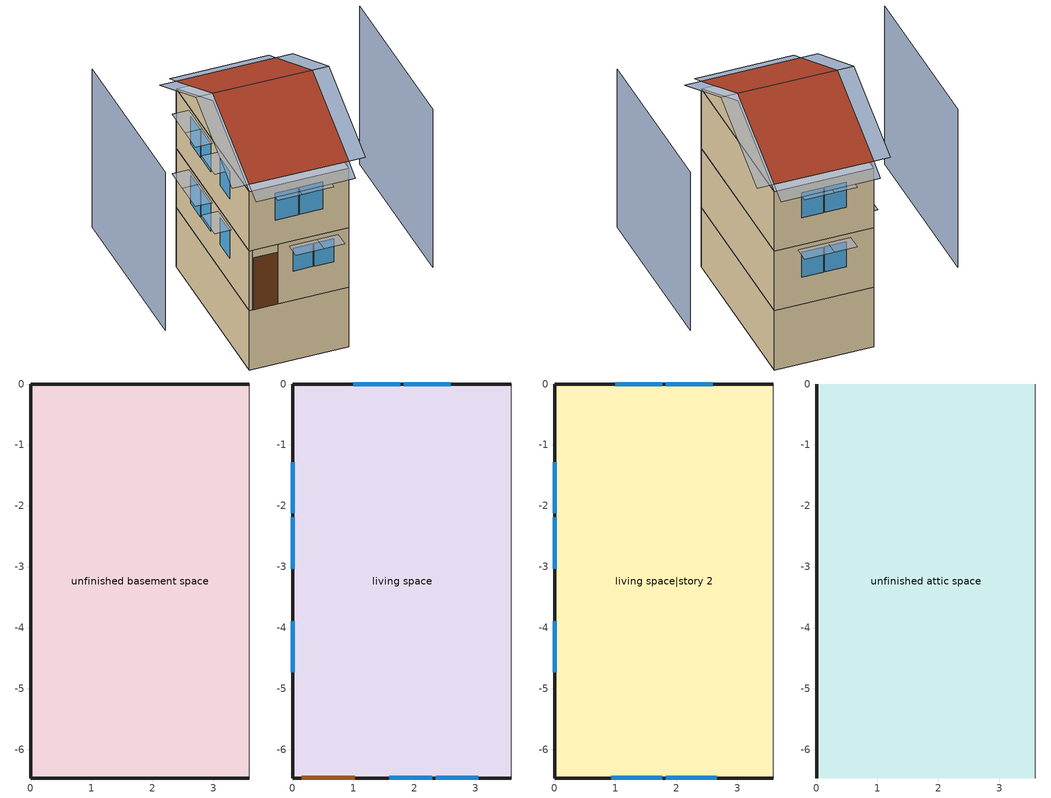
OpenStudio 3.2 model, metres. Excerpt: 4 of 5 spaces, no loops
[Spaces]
unfinished basement space
 floor foundation (FloorFndGrndUnfinB): 0,-6.47 0,0 3.59,0 3.59,-6.47 z-2.44
 wall foundation (WallFndGrndUnfinB): 3.59,0 0,0 0,-6.47 3.59,-6.47 z-2.44:0
 wall adiabatic (WallFndGrndUnfinB): 3.59,-6.47 3.59,0 z-2.44:0
living space
 floor to unfinished basement space (FloorUnfinBInsFin Reversed): 0,-6.47 0,0 3.59,0 3.59,-6.47 z0
 wall outside (WallExtInsFin): 3.59,0 0,0 0,-6.47 0.13,-6.47 1.05,-6.47 3.59,-6.47 z0:2.44
 wall adiabatic (WallIntFinUninsFin): 3.59,-6.47 3.59,0 z0:2.44
 window (WindowConstruction): 1.59,-6.47 2.29,-6.47 / 2.35,-6.47 3.05,-6.47 z1.2:2.13; 2.6,0 1.83,0 / 1.77,0 1,0 z1.11:2.13; 0,-1.28 0,-2.12 / 0,-2.19 0,-3.03 / 0,-3.89 0,-4.73 z1.01:2.13
 door (Door): 0.15,-6.47 1.02,-6.47 z0:2.13
living space|story 2
 floor to living space (FloorFinUninsFin): 0,-6.47 0,0 3.59,0 3.59,-6.47 z2.44
 wall outside (WallExtInsFin): 3.59,0 0,0 0,-6.47 3.59,-6.47 z2.44:4.88
 wall adiabatic (WallIntFinUninsFin): 3.59,-6.47 3.59,0 z2.44:4.88
 window (WindowConstruction): 0.93,-6.47 1.77,-6.47 / 1.83,-6.47 2.66,-6.47 z3.46:4.57; 2.6,0 1.83,0 / 1.77,0 1,0 z3.55:4.57; 0,-1.28 0,-2.12 / 0,-2.19 0,-3.03 / 0,-3.89 0,-4.73 z3.45:4.57
unfinished attic space
 floor to living space|story 2 (FloorFinInsUnfinAttic): 0,-6.47 0,0 3.59,0 3.59,-6.47 z4.88
 wall outside (WallExtUninsUnfin): 0,-3.23,6.49 0,0,4.88 0,-6.47,4.88
 wall adiabatic (WallIntUnfinUninsUnfin): 3.59,-3.23,6.49 3.59,-6.47,4.88 3.59,0,4.88
 roof outside (RoofUnfinInsExt): 0,-3.23,6.8 3.59,-3.23,6.8 3.59,0,5.18 0,0,5.18; 3.59,-3.23,6.8 0,-3.23,6.8 0,-6.47,5.18 3.59,-6.47,5.18
shading: -3.05,0 -3.05,-6.47 / 6.64,-6.47 6.64,0 z0:6.49; -0.61,0,5.18 -0.61,-3.23,6.8 0,-3.23,6.8 0,0,5.18; 4.2,-3.23,6.8 4.2,0,5.18 3.59,0,5.18 3.59,-3.23,6.8; 3.59,0.61,4.88 0,0.61,4.88 0,0,5.18 3.59,0,5.18; 4.2,-6.47,5.18 4.2,-3.23,6.8 3.59,-3.23,6.8 3.59,-6.47,5.18; -0.61,-3.23,6.8 -0.61,-6.47,5.18 0,-6.47,5.18 0,-3.23,6.8; 0,-7.08,4.88 3.59,-7.08,4.88 3.59,-6.47,5.18 0,-6.47,5.18; 0,-4.88 0,-3.74 -0.61,-3.74 -0.61,-4.88 z2.29; 2.81,-6.47 1.67,-6.47 1.67,-7.08 2.81,-7.08 z4.72; 1.92,-6.47 0.78,-6.47 0.78,-7.08 1.92,-7.08 z4.72; 2.44,-6.47 1.44,-6.47 1.44,-7.08 2.44,-7.08 z2.29; 3.2,-6.47 2.2,-6.47 2.2,-7.08 3.2,-7.08 z2.29; 1.67,0 2.75,0 2.75,0.61 1.67,0.61 z4.72; 0.84,0 1.92,0 1.92,0.61 0.84,0.61 z4.72; 0,-4.88 0,-3.74 -0.61,-3.74 -0.61,-4.88 z4.72; 1.67,0 2.75,0 2.75,0.61 1.67,0.61 z2.29; 0,-3.18 0,-2.03 -0.61,-2.03 -0.61,-3.18 z2.29; 0.84,0 1.92,0 1.92,0.61 0.84,0.61 z2.29; 0,-2.28 0,-1.13 -0.61,-1.13 -0.61,-2.28 z4.72; 0,-3.18 0,-2.03 -0.61,-2.03 -0.61,-3.18 z4.72; 0,-2.28 0,-1.13 -0.61,-1.13 -0.61,-2.28 z2.29
[Site]
Denver Intl Ap_CO_USA: Latitude {deg}=39.83; Longitude {deg}=-104.65; Time Zone {hr}=-7; Elevation {m}=1650; Terrain=Suburbs
[ClimateZones]
Climate Zone Institution Name 1=Building America; Climate Zone Document Year 1=0; Climate Zone Value 1=Cold
[Site:WaterMainsTemperature]
Calculation Method=Correlation; Annual Average Outdoor Air Temperature {C}=10.8753; Maximum Difference In Monthly Average Outdoor Air Temperatures {deltaC}=23.1524
[Site:GroundTemperature:Deep]
10.8753, 10.8753, 10.8753, 10.8753, 10.8753, 10.8753, 10.8753, 10.8753, 10.8753, 10.8753, 10.8753, 10.8753
[Building]
Building 1: North Axis {deg}=270; Standards Number of Stories=3; Standards Number of Above Ground Stories=2; Standards Building Type=singlefamilyattached; Standards Number of Living Units=4
[Material] Roughness=Rough
Name | Thickness {m} | Conductivity {W/m-K} | Density {kg/m3} | Specific Heat {J/kg-K} | Thermal Absorptance | Solar Absorptance | Visible Absorptance
Drywall 0.5 in. | 0.0127 | 0.160291 | 801 | 837.4 | 0.9 | 0.5 | 0.1
FloorUATrussandIns | 0.0889 | 0.0436674 | 50.7834 | 1165.1 | 0.9 | 0.5 | 0.9
FloorUAAdditionalCeilingIns | 0.12827 | 0.0411113 | 16.02 | 1046.75
Asphalt Shingles, Medium | 0.009525 | 0.162714 | 1121.4 | 1465.45 | 0.91 | 0.85 | 0.85
RoofSheathing | 0.01905 | 0.115458 | 512.64 | 1214.23 | 0.82 | 0.3 | 0.3
RoofUARoofIns | 0.18415 | 8.02397 | 37.0049 | 1207.88 | 0.91 | 0.85 | 0.91
Vinyl, Light | 0.009525 | 0.089435 | 177.822 | 1046.75 | 0.9 | 0.3 | 0.3
WallSheathing | 0.0127 | 0.115458 | 512.64 | 1214.23 | 0.82 | 0.3 | 0.3
WallStudAndCavity | 0.0889 | 0.054245 | 162.403 | 1178.92 | 0.9 | 0.3 | 0.9
WallStudAndCavity 1 | 0.0889 | 0.393744 | 83.0341 | 1211.67 | 0.9 | 0.3 | 0.9
WallStudAndCavity 2 | 0.0889 | 0.396154 | 83.0341 | 1211.67 | 0.9 | 0.3 | 0.9
WallStudAndCavity 3 | 0.0889 | 0.403258 | 83.0341 | 1211.67 | 0.9 | 0.3 | 0.9
WallStudAndCavity 4 | 0.0889 | 0.397942 | 83.0341 | 1211.67 | 0.82 | 0.3 | 0.3
res furniture material unfinished basement space | 0.1524 | 0.115458 | 640.8 | 1214.23 | 0.9 | 0.6 | 0.1
FoundationExtVertIns | 0.051816 | 0.029427 | 32.04 | 1214.23
Concrete 8.0 in. | 0.2032 | 1.803125 | 2242.8 | 837.4 | 0.9
Concrete 4.0 in. | 0.1016 | 1.803125 | 2242.8 | 837.4 | 0.9
FloorIns | 0.23495 | 2.59817 | 67.691 | 1210.98 | 0.82 | 0.3 | 0.3
Wood Floor | 0.015875 | 0.115458 | 544.68 | 1214.23
Floor Covering | 0.0127 | 0.0433444 | 54.468 | 1339.84 | 0.9 | 0.9
FloorFinStudAndAirFloor | 0.1397 | 0.557395 | 67.691 | 1210.98 | 0.9 | 0.5 | 0.9
DoorMaterial | 0.04445 | 0.0612267 | 512.64 | 1214.23 | 0.82 | 0.3 | 0.3
[Construction]
FloorFinInsUnfinAttic: Drywall 0.5 in., FloorUATrussandIns, FloorUAAdditionalCeilingIns
RoofUnfinInsExt: Asphalt Shingles, Medium, RoofSheathing, RoofUARoofIns
WallExtInsFin: Vinyl, Light, WallSheathing, WallStudAndCavity, Drywall 0.5 in.
WallExtUninsUnfin: Vinyl, Light, WallSheathing, WallStudAndCavity 1
WallIntFinUninsFin: Vinyl, Light, WallStudAndCavity 2, Drywall 0.5 in.
WallIntUnfinUninsUnfin: Vinyl, Light, WallStudAndCavity 3
WallIntFinUninsFin 1: WallStudAndCavity 4, Drywall 0.5 in.
res furniture construction unfinished basement space; res furniture construction living space|story 2; res furniture construction living space: res furniture material unfinished basement space
WallFndGrndUnfinB: Concrete 8.0 in.
FloorFndGrndUnfinB: Concrete 4.0 in.
FloorUnfinBInsFin Reversed: Floor Covering, Wood Floor, RoofSheathing, FloorIns
FloorFinUninsFin: Drywall 0.5 in., FloorFinStudAndAirFloor, RoofSheathing, Wood Floor, Floor Covering
WindowConstruction: WindowMaterial
Door: DoorMaterial
[WindowMaterial:Shade]
CoolingShade: Solar Transmittance=0.999; Solar Reflectance=0.00099; Visible Transmittance=0.999; Visible Reflectance=0.00099; Thermal Hemispherical Emissivity=1e-05; Thermal Transmittance=0.999; Thickness {m}=0.0001; Conductivity {W/m-K}=10000; Shade to Glass Distance {m}=0.001; Top Opening Multiplier=0; Bottom Opening Multiplier=0; Left-Side Opening Multiplier=0; Right-Side Opening Multiplier=0; Airflow Permeability=0
[WindowMaterial:SimpleGlazingSystem]
WindowMaterial: U-Factor {W/m2-K}=2.10086; Solar Heat Gain Coefficient=0.21
[ThermalZone] Use Ideal Air Loads=No
living zone: Thermostat=living zone temperature setpoint
unfinished basement zone; unfinished attic zone: 
res ds res fur gas asys ret air zone: Volume {m3}=0.25
[Sizing:Zone] Zone Cooling Design Supply Air Temperature Input Method=SupplyAirTemperature; Zone Cooling Design Supply Air Temperature {C}=14; Zone Cooling Design Supply Air Temperature Difference {deltaC}=11.11; Zone Heating Design Supply Air Temperature Input Method=SupplyAirTemperature; Zone Heating Design Supply Air Temperature {C}=40; Zone Heating Design Supply Air Temperature Difference {deltaC}=11.11; Zone Cooling Design Supply Air Humidity Ratio {kg-H2O/kg-air}=0.0085; Zone Heating Design Supply Air Humidity Ratio {kg-H2O/kg-air}=0.008; Cooling Design Air Flow Method=DesignDay; Heating Design Air Flow Method=DesignDay; Account for Dedicated Outdoor Air System=No; Dedicated Outdoor Air System Control Strategy=NeutralSupplyAir; Dedicated Outdoor Air Low Setpoint Temperature for Design {C}=autosize; Dedicated Outdoor Air High Setpoint Temperature for Design {C}=autosize
unfinished attic zone; res ds res fur gas asys ret air zone
[Space]
Name | Space Type | Thermal Zone | Building Unit
living space; living space|story 2 | Space Type 1 | living zone | unit 1
unfinished basement space | Space Type 2 | unfinished basement zone
unfinished attic space | Space Type 3 | unfinished attic zone
res ds res fur gas asys ret air space |  | res ds res fur gas asys ret air zone
[SpaceType]
Name | Standards Space Type
Space Type 1 | living
Space Type 2 | unfinished basement
Space Type 3 | unfinished attic
[BuildingUnit]
unit 1: Building Unit Type=Residential
[External:File]
8760.csv: File=8760.csv
[People:Definition] Number of People Calculation Method=People; Number of People {people}=1.695; Fraction Radiant=0.319734; Sensible Heat Fraction=0.573; Carbon Dioxide Generation Rate {m3/s-W}=0; Enable ASHRAE 55 Comfort Warnings=No; Mean Radiant Temperature Calculation Type=ZoneAveraged
res occupants|living space; res occupants|living space|story 2
[People] Number of People Schedule=occupants; Activity Level Schedule=res occupants activity schedule; Multiplier=1
Name | People Definition | Space or SpaceType
res occupants|living space | res occupants|living space | living space
res occupants|living space|story 2 | res occupants|living space|story 2 | living space|story 2
[InternalMass:Definition] Design Level Calculation Method=SurfaceArea
Name | Construction | Surface Area {m2}
living space|story 2 Partition; living space Partition | WallIntFinUninsFin 1 | 23.22576
res furniture mass unfinished basement space | res furniture construction unfinished basement space | 9.290304
res furniture mass living space|story 2 | res furniture construction living space|story 2 | 9.290304
res furniture mass living space | res furniture construction living space | 9.290304
[InternalMass] Multiplier=1
Name | Internal Mass Definition | Space or SpaceType
living space|story 2 Partition | living space|story 2 Partition | living space|story 2
living space Partition | living space Partition | living space
res furniture mass unfinished basement space | res furniture mass unfinished basement space | unfinished basement space
res furniture mass living space|story 2 | res furniture mass living space|story 2 | living space|story 2
res furniture mass living space | res furniture mass living space | living space
[Foundation:Kiva]
Foundation Kiva 1: Exterior Vertical Insulation Material=FoundationExtVertIns; Exterior Vertical Insulation Depth {m}=2.4384; Wall Height Above Grade {m}=0.2032; Wall Depth Below Slab {m}=0.2032
[Foundation:Kiva:Settings]
Soil Conductivity {W/m-K}=1.731; Soil Density {kg/m3}=1842.3; Soil Specific Heat {J/kg-K}=418.7; Ground Solar Absorptivity=0.9; Ground Thermal Absorptivity=0.9; Ground Surface Roughness {m}=0.03; Far-Field Width {m}=40; Deep-Ground Boundary Condition=ZeroFlux; Deep-Ground Depth {m}=40; Minimum Cell Dimension {m}=0.02; Maximum Cell Growth Coefficient=1.5; Simulation Timestep=Hourly
[SurfaceProperty:ExposedFoundationPerimeter]
Surface 18: Exposed Perimeter Calculation Method=TotalExposedPerimeter; Total Exposed Perimeter {m}=13.65
[ShadingControl]
WindowShadingControl: Shading Type=InteriorShade; Shading Device Material=CoolingShade; Shading Control Type=OnIfScheduleAllows; Schedule=Window shading schedule; Shading Control Is Scheduled=Yes; Multiple Surface Control Type=Sequential; Sub Surface Name 1=Surface 2 - Window 3; Sub Surface Name 2=Surface 8 - Window 2; Sub Surface Name 3=Surface 8 - Window 1; Sub Surface Name 4=Surface 5 - Window 1; Sub Surface Name 5=Surface 5 - Window 2; Sub Surface Name 6=Surface 11 - Window 1; Sub Surface Name 7=Surface 11 - Window 2; Sub Surface Name 8=Surface 7 - Window 3; Sub Surface Name 9=Surface 3 - Window 1; Sub Surface Name 10=Surface 2 - Window 2; Sub Surface Name 11=Surface 3 - Window 2; Sub Surface Name 12=Surface 7 - Window 1; Sub Surface Name 13=Surface 7 - Window 2; Sub Surface Name 14=Surface 2 - Window 1
[ThermostatSetpoint:DualSetpoint]
living zone temperature setpoint: Heating Setpoint Temperature Schedule=res heating setpoint; Cooling Setpoint Temperature Schedule=res cooling setpoint
[ElectricEquipment:Definition] Design Level Calculation Method=EquipmentLevel
Name | Design Level {W} | Fraction Latent | Fraction Radiant | Fraction Lost
res refrig | 65.0889 | 0 | 0 | 0
res misc plug loads|living space; res misc plug loads|living space|story 2 | 177.284 | 0.021 | 0.558 | 0.049
res infil_1 house fan; res infil_1 range fan; res infil_1 bath fan | 0 | 0 | 0 | 1
[ElectricEquipment]
Name | Electric Equipment Definition | Space or SpaceType | Schedule
res refrig | res refrig | living space | res refrig schedule
res misc plug loads|living space | res misc plug loads|living space | living space | plug_loads
res misc plug loads|living space|story 2 | res misc plug loads|living space|story 2 | living space|story 2 | plug_loads
res infil_1 house fan | res infil_1 house fan | living space | Always On Discrete
res infil_1 range fan | res infil_1 range fan | living space | Always On Discrete
res infil_1 bath fan | res infil_1 bath fan | living space | Always On Discrete
[Lights:Definition] Design Level Calculation Method=LightingLevel; Lighting Level {W}=107.136; Fraction Radiant=0.6; Fraction Visible=0.2; Return Air Fraction=0
res lighting interior living space; res lighting interior living space|story 2
[Lights] Schedule=lighting_interior; Fraction Replaceable=1
Name | Lights Definition | Space or SpaceType
res lighting interior living space | res lighting interior living space | living space
res lighting interior living space|story 2 | res lighting interior living space|story 2 | living space|story 2
[Exterior:Lights:Definition]
res lighting exterior: Design Level {W}=28.3286
[Exterior:Lights]
res lighting exterior: Exterior Lights Definition=res lighting exterior; Schedule=lighting_exterior
[SpaceInfiltration:DesignFlowRate] Schedule=Always On Discrete
Name | Space or SpaceType | Design Flow Rate Calculation Method | Air Changes per Hour {1/hr} | Constant Term Coefficient | Temperature Term Coefficient | Velocity Term Coefficient | Velocity Squared Term Coefficient | Design Flow Rate {m3/s}
res infil|unfinished basement space | unfinished basement space | AirChanges/Hour | 0.1 | 1 | 0 | 0 | 0
res nv_1 flow; res infil_1 flow | living space | Flow/Space |  |  |  |  |  | 0
[SpaceInfiltration:EffectiveLeakageArea]
res infil|unfinished attic space: Space or SpaceType=unfinished attic space; Schedule=Always On Discrete; Effective Air Leakage Area {cm2}=773.418; Stack Coefficient=0.000133517; Wind Coefficient=2.16931e-05
[EnergyManagementSystem:Sensor]
Name | Output Variable or Output Meter | Output Variable or Output Meter Index Key
res_nv_pb_s | Site Outdoor Air Barometric Pressure
res_af_vw_s | Site Wind Speed
res_nv_wt_s | Site Outdoor Air Humidity Ratio
res_nv_1_nva_s | Schedule Value | res nv_1 avail schedule
res_nv_1_sp_s | Schedule Value | res nv_1 temp schedule
res_ds_res_fur_gas_asys_ah_mfr_s | System Node Mass Flow Rate | Node 19
res_ds_res_fur_gas_asys_ah_vfr_s | System Node Current Density Volume Flow Rate | Node 19
res_ds_res_fur_gas_asys_ah_tt_s | System Node Temperature | Node 19
res_ds_res_fur_gas_asys_ra_t_s | System Node Temperature | Node 22
res_ds_res_fur_gas_asys_ah_wt_s | System Node Humidity Ratio | Node 19
res_ds_res_fur_gas_asys_ra_w_s | System Node Humidity Ratio | Node 22
res_infil_1_range_sch_s | Schedule Value | res mv_1 range exhaust schedule
res_infil_1_bath_sch_s | Schedule Value | res mv_1 bath exhaust schedule
res_infil_1_wh_sch_s | Schedule Value | Always On Discrete
[EnergyManagementSystem:Actuator]
Name | Actuated Component | Actuated Component Type | Actuated Component Control Type
res_nv_1_flow_act | res nv_1 flow | Zone Infiltration | Air Exchange Flow Rate
res_ds_res_fur_gas_asys_SupSLkToLvEq_act | res ds res fur gas asys SupSLkToLvEq | OtherEquipment | Power Level
res_ds_res_fur_gas_asys_SupLatLkToLvEq_act | res ds res fur gas asys SupLatLkToLvEq | OtherEquipment | Power Level
res_ds_res_fur_gas_asys_SupDCnToLvEq_act | res ds res fur gas asys SupDCnToLvEq | OtherEquipment | Power Level
res_ds_res_fur_gas_asys_SupDCnToAhEq_act | res ds res fur gas asys SupDCnToAhEq | OtherEquipment | Power Level
res_ds_res_fur_gas_asys_RetDCnToPlEq_act | res ds res fur gas asys RetDCnToPlEq | OtherEquipment | Power Level
res_ds_res_fur_gas_asys_RetDCnToAhEquip_act | res ds res fur gas asys RetDCnToAhEquip | OtherEquipment | Power Level
res_ds_res_fur_gas_asys_SupSLkToAhEq_act | res ds res fur gas asys SupSLkToAhEq | OtherEquipment | Power Level
res_ds_res_fur_gas_asys_SupLatLkToAhEq_act | res ds res fur gas asys SupLatLkToAhEq | OtherEquipment | Power Level
res_ds_res_fur_gas_asys_RetSLkEq_act | res ds res fur gas asys RetSLkEq | OtherEquipment | Power Level
res_ds_res_fur_gas_asys_RetLatLkEq_act | res ds res fur gas asys RetLatLkEq | OtherEquipment | Power Level
res_ds_res_fur_gas_asys_AhToLivMix_act | res ds res fur gas asys AhToLivMix | ZoneMixing | Air Exchange Flow Rate
res_ds_res_fur_gas_asys_LivToAhMix_act | res ds res fur gas asys LivToAhMix | ZoneMixing | Air Exchange Flow Rate
res_infil_1_house_fan_act | res infil_1 house fan | ElectricEquipment | Electricity Rate
res_infil_1_range_fan_act | res infil_1 range fan | ElectricEquipment | Electricity Rate
res_infil_1_bath_fan_act | res infil_1 bath fan | ElectricEquipment | Electricity Rate
res_infil_1_flow_act | res infil_1 flow | Zone Infiltration | Air Exchange Flow Rate
[EnergyManagementSystem:Program]
res_nv_1_program: Set Tdiff = res_af_1_tin_s-res_af_1_tt_s; Set dT = (@Abs Tdiff); Set pt = (@RhFnTdbWPb res_af_1_tt_s res_nv_wt_s res_nv_pb_s); Set NVA = 4744.9860949246995; Set Cs = 0.00017926040778923255; Set Cw = 8.70903777141566e-05; Set MNV = 0.6292632575999998; Set MHR = 0.0115; Set MRH = 0.7; Set temp1 = (res_nv_1_nva_s*NVA); Set SGNV = temp1*((((Cs*dT)+(Cw*(res_af_vw_s^2)))^0.5)/1000); If (res_nv_wt_s<MHR) && (pt<MRH) && (res_af_1_tin_s>res_nv_1_sp_s); Set temp2 = (res_af_1_tin_s-res_nv_1_sp_s); Set NVadj1 = temp2/(res_af_1_tin_s-res_af_1_tt_s); Set NVadj2 = (@Min NVadj1 1); Set NVadj3 = (@Max NVadj2 0); Set NVadj = SGNV*NVadj3; Set res_nv_1_flow_act = (@Min NVadj MNV); Else; Set res_nv_1_flow_act = 0; EndIf
res_ds_res_fur_gas_asys_program: Set res_ds_res_fur_gas_asys_AhMfr = res_ds_res_fur_gas_asys_ah_mfr_s; Set res_ds_res_fur_gas_asys_FanRtf = res_ds_res_fur_gas_asys_fan_rtf_s; Set res_ds_res_fur_gas_asys_AhVfr = res_ds_res_fur_gas_asys_ah_vfr_s; Set res_ds_res_fur_gas_asys_AhTt = res_ds_res_fur_gas_asys_ah_tt_s; Set res_ds_res_fur_gas_asys_AhWt = res_ds_res_fur_gas_asys_ah_wt_s; Set res_ds_res_fur_gas_asys_RaT = res_ds_res_fur_gas_asys_ra_t_s; Set res_ds_res_fur_gas_asys_RaW = res_ds_res_fur_gas_asys_ra_w_s; Set res_ds_res_fur_gas_asys_AhT = res_ds_res_fur_gas_asys_ah_t_s; Set res_ds_res_fur_gas_asys_AhW = res_ds_res_fur_gas_asys_ah_w_s; Run res_ds_res_fur_gas_asys_lk_subrout; Set res_ds_res_fur_gas_asys_SupSLkToLvEq_act = res_ds_res_fur_gas_asys_SupSLkToLv; Set res_ds_res_fur_gas_asys_SupLatLkToLvEq_act = res_ds_res_fur_gas_asys_SupLatLkToLv; Set res_ds_res_fur_gas_asys_SupDCnToLvEq_act = res_ds_res_fur_gas_asys_SupDCnToLv; Set res_ds_res_fur_gas_asys_SupDCnToAhEq_act = res_ds_res_fur_gas_asys_SupDCnToAh; Set res_ds_res_fur_gas_asys_SupSLkToAhEq_act = res_ds_res_fur_gas_asys_SupSLkToAh; Set res_ds_res_fur_gas_asys_SupLatLkToAhEq_act = res_ds_res_fur_gas_asys_SupLatLkToAh; Set res_ds_res_fur_gas_asys_RetSLkEq_act = res_ds_res_fur_gas_asys_RetSLk; Set res_ds_res_fur_gas_asys_RetLatLkEq_act = res_ds_res_fur_gas_asys_RetLatLk; Set res_ds_res_fur_gas_asys_RetDCnToPlEq_act = res_ds_res_fur_gas_asys_RetDCnToPl; Set res_ds_res_fur_gas_asys_RetDCnToAhEquip_act = res_ds_res_fur_gas_asys_RetDCnToAh; Set res_ds_res_fur_gas_asys_AhToLivMix_act = res_ds_res_fur_gas_asys_AhToLiv; Set res_ds_res_fur_gas_asys_LivToAhMix_act = res_ds_res_fur_gas_asys_LivToAh
res_infil_1_program: Set p_m = 0.14; Set p_s = 0.22; Set s_m = 270; Set s_s = 370; Set z_m = 9.99744; Set z_s = 4.8768; Set f_t = (((s_m/z_m)^p_m)*((z_s/s_s)^p_s)); Set Tdiff = res_af_1_tin_s-res_af_1_tt_s; Set dT = @Abs Tdiff; Set c = 0.0228; Set Cs = 0.0871; Set Cw = 0.1284; Set n = 0.67; Set sft = (f_t*0.7000000000000001); Set temp1 = ((c*Cw)*((sft*res_af_vw_s)^(2*n)))^2; Set Qn = (((c*Cs*(dT^n))^2)+temp1)^0.5; Set Tdiff = res_af_1_tin_s-res_af_1_tt_s; Set dT = @Abs Tdiff; Set QWHV = res_infil_1_wh_sch_s*0.0165; Set Qrange = res_infil_1_range_sch_s*0.0472; Set Qdryer = 0.0; Set Qbath = res_infil_1_bath_sch_s*0.0236; Set QhpwhOut = 0; Set QhpwhIn = 0; Set QductsOut = 0; Set QductsIn = 0; Set QductsOut = QductsOut+res_ds_res_fur_gas_asys_lk_ret_fan_equiv; Set QductsIn = QductsIn+res_ds_res_fur_gas_asys_lk_sup_fan_equiv; Set Qout = QWHV+Qrange+Qbath+Qdryer+QhpwhOut+QductsOut; Set Qin = QhpwhIn+QductsIn; Set Qu = (@Abs (Qout-Qin)); Set Qb = (@Min Qout Qin); Set faneff_wh = 0.9438948864000002; Set res_infil_1_house_fan_act = (QWHV*300)/faneff_wh*1; Set faneff_sp = 0.4719474432000001; Set res_infil_1_range_fan_act = (Qrange*300)/faneff_sp; Set res_infil_1_bath_fan_act = (Qbath*300)/faneff_sp; Set Q_acctd_for_elsewhere = QhpwhOut+QhpwhIn+QductsOut+QductsIn; Set res_infil_1_flow_act = (((Qu^2)+(Qn^2))^0.5)-Q_acctd_for_elsewhere; Set res_infil_1_flow_act = (@Max res_infil_1_flow_act 0)
[AirLoopHVAC:ReturnPlenum]
res fur gas asys return plenum: ThermalZone=res ds res fur gas asys ret air zone
[OtherEquipment:Definition] Design Level Calculation Method=EquipmentLevel; Design Level {W}=0
res ds res fur gas asys SupSLkToLvEq; res ds res fur gas asys SupLatLkToLvEq; res ds res fur gas asys SupDCnToLvEq; res ds res fur gas asys SupDCnToAhEq; res ds res fur gas asys RetDCnToPlEq; res ds res fur gas asys RetDCnToAhEquip; res ds res fur gas asys SupSLkToAhEq; res ds res fur gas asys SupLatLkToAhEq; res ds res fur gas asys RetSLkEq; res ds res fur gas asys RetLatLkEq
[OtherEquipment] Schedule=Always On Discrete; Fuel Type=None
Name | Other Equipment Definition | Space or SpaceType
res ds res fur gas asys SupSLkToLvEq | res ds res fur gas asys SupSLkToLvEq | living space
res ds res fur gas asys SupLatLkToLvEq | res ds res fur gas asys SupLatLkToLvEq | living space
res ds res fur gas asys SupDCnToLvEq | res ds res fur gas asys SupDCnToLvEq | living space
res ds res fur gas asys SupDCnToAhEq | res ds res fur gas asys SupDCnToAhEq | unfinished basement space
res ds res fur gas asys RetDCnToPlEq | res ds res fur gas asys RetDCnToPlEq | res ds res fur gas asys ret air space
res ds res fur gas asys RetDCnToAhEquip | res ds res fur gas asys RetDCnToAhEquip | unfinished basement space
res ds res fur gas asys SupSLkToAhEq | res ds res fur gas asys SupSLkToAhEq | unfinished basement space
res ds res fur gas asys SupLatLkToAhEq | res ds res fur gas asys SupLatLkToAhEq | unfinished basement space
res ds res fur gas asys RetSLkEq | res ds res fur gas asys RetSLkEq | res ds res fur gas asys ret air space
res ds res fur gas asys RetLatLkEq | res ds res fur gas asys RetLatLkEq | res ds res fur gas asys ret air space
[ZoneMixing] Schedule=Always On Continuous; Design Flow Rate Calculation Method=Flow/Zone; Design Flow Rate {m3/s}=0
Name | Zone | Source Zone
res ds res fur gas asys AhToLivMix | living zone | unfinished basement zone
res ds res fur gas asys LivToAhMix | unfinished basement zone | living zone
[EnergyManagementSystem:Subroutine]
res_ds_res_fur_gas_asys_lk_subrout: Set f_sup = 0.1499250749250749; Set f_ret = 0.0750749250749251; Set f_OA = 0.0; Set oafrate = f_OA * res_ds_res_fur_gas_asys_AhVfr; Set suplkfrate = f_sup * res_ds_res_fur_gas_asys_AhVfr; Set retlkfrate = f_ret * res_ds_res_fur_gas_asys_AhVfr; Set res_ds_res_fur_gas_asys_AhToLiv = (@Abs (suplkfrate-retlkfrate-oafrate)); Set res_ds_res_fur_gas_asys_LivToAh = 0; Set res_ds_res_fur_gas_asys_lk_sup_fan_equiv = 0; Set res_ds_res_fur_gas_asys_lk_ret_fan_equiv = oafrate; If res_ds_res_fur_gas_asys_AhMfr>0; Set h_SA=(@HFnTdbW res_ds_res_fur_gas_asys_AhTt res_ds_res_fur_gas_asys_AhWt); Set h_AHZ=(@HFnTdbW res_ds_res_fur_gas_asys_AhT res_ds_res_fur_gas_asys_AhW); Set h_RA=(@HFnTdbW res_ds_res_fur_gas_asys_RaT res_ds_res_fur_gas_asys_RaW); Set h_fg=(@HfgAirFnWTdb res_ds_res_fur_gas_asys_AhWt res_ds_res_fur_gas_asys_AhTt); Set SALkQtot=f_sup*res_ds_res_fur_gas_asys_AhMfr*(h_RA-h_SA); Set temp1=h_fg*(res_ds_res_fur_gas_asys_RaW-res_ds_res_fur_gas_asys_AhWt); Set res_ds_res_fur_gas_asys_SupLatLkToLv = f_sup*res_ds_res_fur_gas_asys_AhMfr*temp1; Set res_ds_res_fur_gas_asys_SupSLkToLv = SALkQtot-res_ds_res_fur_gas_asys_SupLatLkToLv; Set eTm=(res_ds_res_fur_gas_asys_FanRtf/(res_ds_res_fur_gas_asys_AhMfr*1006.0))*31.417; Set eTm=0-eTm; Set temp4=res_ds_res_fur_gas_asys_AhT; Set tsup=temp4+((res_ds_res_fur_gas_asys_AhTt-res_ds_res_fur_gas_asys_AhT)*(@Exp eTm)); Set temp5=tsup-res_ds_res_fur_gas_asys_AhTt; Set res_ds_res_fur_gas_asys_SupDCnToLv = res_ds_res_fur_gas_asys_AhMfr*1006.0*temp5; Set res_ds_res_fur_gas_asys_SupDCnToAh = 0-res_ds_res_fur_gas_asys_SupDCnToLv; Set eTm=(res_ds_res_fur_gas_asys_FanRtf/(res_ds_res_fur_gas_asys_AhMfr*1006.0))*11.636; Set eTm=0-eTm; Set temp6=res_ds_res_fur_gas_asys_AhT; Set tret=temp6+((res_ds_res_fur_gas_asys_RaT-res_ds_res_fur_gas_asys_AhT)*(@Exp eTm)); Set temp7=tret-res_ds_res_fur_gas_asys_RaT; Set res_ds_res_fur_gas_asys_RetDCnToPl=res_ds_res_fur_gas_asys_AhMfr*1006.0*temp7; Set res_ds_res_fur_gas_asys_RetDCnToAh=0-res_ds_res_fur_gas_asys_RetDCnToPl; Set res_ds_res_fur_gas_asys_RetLatLk=0; Set temp2=(res_ds_res_fur_gas_asys_AhT-res_ds_res_fur_gas_asys_RaT); Set res_ds_res_fur_gas_asys_RetSLk=f_ret*res_ds_res_fur_gas_asys_AhMfr*1006.0*temp2; Set QtLkToAHZn=f_sup*res_ds_res_fur_gas_asys_AhMfr*(h_SA-h_AHZ); Set temp3=(res_ds_res_fur_gas_asys_AhWt-res_ds_res_fur_gas_asys_AhW); Set res_ds_res_fur_gas_asys_SupLatLkToAh=f_sup*res_ds_res_fur_gas_asys_AhMfr*h_fg; Set res_ds_res_fur_gas_asys_SupLatLkToAh=res_ds_res_fur_gas_asys_SupLatLkToAh*temp3; Set res_ds_res_fur_gas_asys_SupSLkToAh=QtLkToAHZn-res_ds_res_fur_gas_asys_SupLatLkToAh; Else; Set res_ds_res_fur_gas_asys_SupLatLkToLv=0; Set res_ds_res_fur_gas_asys_SupSLkToLv=0; Set res_ds_res_fur_gas_asys_SupDCnToLv=0; Set res_ds_res_fur_gas_asys_SupDCnToAh=0; Set res_ds_res_fur_gas_asys_RetDCnToPl=0; Set res_ds_res_fur_gas_asys_RetDCnToAh=0; Set res_ds_res_fur_gas_asys_RetLatLk=0; Set res_ds_res_fur_gas_asys_RetSLk=0; Set res_ds_res_fur_gas_asys_SupLatLkToAh=0; Set res_ds_res_fur_gas_asys_SupSLkToAh=0; EndIf
[EnergyManagementSystem:ProgramCallingManager]
res af_1 program calling manager: BeginTimestepBeforePredictor; res_infil_1_program; res_nv_1_program
res ds res fur gas asys program calling manager: EndOfSystemTimestepAfterHVACReporting; res_ds_res_fur_gas_asys_program
[Schedule:File] External File=8760.csv; Rows to Skip at Top=1; Number of Hours of Data=8760; Minutes per Item=60
Name | Column Number
occupants | 1
lighting_interior | 4
lighting_exterior | 5
plug_loads | 3
[Schedule:Constant]
Name | Value
res occupants activity schedule | 112.539
Always On Discrete; Always On Continuous | 1
[Schedule:Ruleset]
Name | Default Day Schedule | Summer Design Day Schedule | Winter Design Day Schedule
Window shading schedule | Schedule Day 3
res heating setpoint | Schedule Day 6 | res heating setpoint summer design | res heating setpoint winter design
res cooling setpoint | Schedule Day 7 | res cooling setpoint summer design | res cooling setpoint winter design
res refrig schedule | Schedule Day 8 | res refrig schedule summer design | res refrig schedule winter design
res nv_1 temp schedule | Schedule Day 9
res nv_1 avail schedule | Schedule Day 10
res mv_1 range exhaust schedule | Schedule Day 13 | res mv_1 range exhaust schedule summer design | res mv_1 range exhaust schedule winter design
res mv_1 bath exhaust schedule | Schedule Day 14 | res mv_1 bath exhaust schedule summer design | res mv_1 bath exhaust schedule winter design
[Schedule:Day]
Schedule Day 3; Window shading schedule allday1; Window shading schedule allday2; Window shading schedule allday3; Window shading schedule allday4; Window shading schedule allday11; Window shading schedule allday12; Schedule Day 6; Schedule Day 7; Schedule Day 8; res refrig schedule winter design; Schedule Day 9; Schedule Day 10; Schedule Day 13; res mv_1 range exhaust schedule winter design; Schedule Day 14; res mv_1 bath exhaust schedule winter design: 24, 0, 0
Window shading schedule allday5; Window shading schedule allday6; Window shading schedule allday7; Window shading schedule allday8; Window shading schedule allday9; Window shading schedule allday10; res refrig schedule summer design; res mv_1 range exhaust schedule summer design; res mv_1 bath exhaust schedule summer design: 24, 0, 1
res heating setpoint allday1; res heating setpoint allday2; res heating setpoint allday3; res heating setpoint allday4; res heating setpoint allday5; res heating setpoint allday6; res heating setpoint allday7; res heating setpoint allday8; res heating setpoint allday9; res heating setpoint allday10; res heating setpoint allday11; res heating setpoint allday12: 24, 0, 21.6667
res heating setpoint winter design; res cooling setpoint winter design: 24, 0, 21.1111
res heating setpoint summer design; res cooling setpoint summer design; res nv_1 temp schedule allday1; res nv_1 temp schedule allday2; res nv_1 temp schedule allday3; res nv_1 temp schedule allday4; res nv_1 temp schedule allday11; res nv_1 temp schedule allday12: 24, 0, 23.8889
res cooling setpoint allday1; res cooling setpoint allday2; res cooling setpoint allday3; res cooling setpoint allday4; res cooling setpoint allday5; res cooling setpoint allday6; res cooling setpoint allday7; res cooling setpoint allday8; res cooling setpoint allday9; res cooling setpoint allday10; res cooling setpoint allday11; res cooling setpoint allday12: 24, 0, 24.4444
res refrig schedule allday1; res refrig schedule allday12: 1, 0, 0.610949, 2, 0, 0.595675, 3, 0, 0.580401, 4, 0, 0.565128, 6, 0, 0.549854, 7, 0, 0.580401, 8, 0, 0.610949, 10, 0, 0.626223, 12, 0, 0.610949, 15, 0, 0.641496, 16, 0, 0.626223, 17, 0, 0.672044, 18, 0, 0.733139, 19, 0, 0.763686, 20, 0, 0.733139, 21, 0, 0.717865, 22, 0, 0.702591, 23, 0, 0.672044, 24, 0, 0.626223
res refrig schedule allday2: 1, 0, 0.609489, 2, 0, 0.594252, 3, 0, 0.579015, 4, 0, 0.563777, 6, 0, 0.54854, 7, 0, 0.579015, 8, 0, 0.609489, 10, 0, 0.624726, 12, 0, 0.609489, 15, 0, 0.639964, 16, 0, 0.624726, 17, 0, 0.670438, 18, 0, 0.731387, 19, 0, 0.761861, 20, 0, 0.731387, 21, 0, 0.71615, 22, 0, 0.700912, 23, 0, 0.670438, 24, 0, 0.624726
res refrig schedule allday3; res refrig schedule allday4; res refrig schedule allday5: 1, 0, 0.791241, 2, 0, 0.77146, 3, 0, 0.751679, 4, 0, 0.731898, 6, 0, 0.712117, 7, 0, 0.751679, 8, 0, 0.791241, 10, 0, 0.811022, 12, 0, 0.791241, 15, 0, 0.830803, 16, 0, 0.811022, 17, 0, 0.870365, 18, 0, 0.949489, 19, 0, 0.989051, 20, 0, 0.949489, 21, 0, 0.929708, 22, 0, 0.909927, 23, 0, 0.870365, 24, 0, 0.811022
res refrig schedule allday6; res refrig schedule allday7; res refrig schedule allday8; res refrig schedule allday9: 1, 0, 0.8, 2, 0, 0.78, 3, 0, 0.76, 4, 0, 0.74, 6, 0, 0.72, 7, 0, 0.76, 8, 0, 0.8, 10, 0, 0.82, 12, 0, 0.8, 15, 0, 0.84, 16, 0, 0.82, 17, 0, 0.88, 18, 0, 0.96, 19, 0, 1, 20, 0, 0.96, 21, 0, 0.94, 22, 0, 0.92, 23, 0, 0.88, 24, 0, 0.82
res refrig schedule allday10: 1, 0, 0.679562, 2, 0, 0.662573, 3, 0, 0.645584, 4, 0, 0.628595, 6, 0, 0.611606, 7, 0, 0.645584, 8, 0, 0.679562, 10, 0, 0.696551, 12, 0, 0.679562, 15, 0, 0.71354, 16, 0, 0.696551, 17, 0, 0.747518, 18, 0, 0.815474, 19, 0, 0.849453, 20, 0, 0.815474, 21, 0, 0.798485, 22, 0, 0.781496, 23, 0, 0.747518, 24, 0, 0.696551
res refrig schedule allday11: 1, 0, 0.675182, 2, 0, 0.658303, 3, 0, 0.641423, 4, 0, 0.624544, 6, 0, 0.607664, 7, 0, 0.641423, 8, 0, 0.675182, 10, 0, 0.692062, 12, 0, 0.675182, 15, 0, 0.708942, 16, 0, 0.692062, 17, 0, 0.742701, 18, 0, 0.810219, 19, 0, 0.843978, 20, 0, 0.810219, 21, 0, 0.793339, 22, 0, 0.77646, 23, 0, 0.742701, 24, 0, 0.692062
res nv_1 temp schedule allday5; res nv_1 temp schedule allday6; res nv_1 temp schedule allday7; res nv_1 temp schedule allday8; res nv_1 temp schedule allday9; res nv_1 temp schedule allday10: 24, 0, 22.2222
res nv_1 availability schedule allday1 on; res nv_1 availability schedule allday1 on 1; res nv_1 availability schedule allday1 on 2; res nv_1 availability schedule allday1 on 3; res nv_1 availability schedule allday1 on 4; res nv_1 availability schedule allday1 on 5; res nv_1 availability schedule allday1 on 6; res nv_1 availability schedule allday1 on 7; res nv_1 availability schedule allday1 on 8; res nv_1 availability schedule allday1 on 9; res nv_1 availability schedule allday1 on 10; res nv_1 availability schedule allday1 on 11: 1, 0, 1, 2, 0, 1, 3, 0, 1, 4, 0, 1, 5, 0, 1, 6, 0, 1, 7, 0, 1, 8, 0, 1, 9, 0, 1, 10, 0, 1, 11, 0, 1, 12, 0, 1, 13, 0, 1, 14, 0, 1, 15, 0, 1, 16, 0, 1, 17, 0, 1, 18, 0, 1, 19, 0, 1, 20, 0, 1, 21, 0, 1, 22, 0, 1, 23, 0, 1, 24, 0, 1
res mv_1 range exhaust schedule allday1; res mv_1 range exhaust schedule allday2; res mv_1 range exhaust schedule allday3; res mv_1 range exhaust schedule allday4; res mv_1 range exhaust schedule allday5; res mv_1 range exhaust schedule allday6; res mv_1 range exhaust schedule allday7; res mv_1 range exhaust schedule allday8; res mv_1 range exhaust schedule allday9; res mv_1 range exhaust schedule allday10; res mv_1 range exhaust schedule allday11; res mv_1 range exhaust schedule allday12: 15, 0, 0, 16, 0, 1, 24, 0, 0
res mv_1 bath exhaust schedule allday1; res mv_1 bath exhaust schedule allday2; res mv_1 bath exhaust schedule allday3; res mv_1 bath exhaust schedule allday4; res mv_1 bath exhaust schedule allday5; res mv_1 bath exhaust schedule allday6; res mv_1 bath exhaust schedule allday7; res mv_1 bath exhaust schedule allday8; res mv_1 bath exhaust schedule allday9; res mv_1 bath exhaust schedule allday10; res mv_1 bath exhaust schedule allday11; res mv_1 bath exhaust schedule allday12: 4, 0, 0, 5, 0, 1, 24, 0, 0
[Schedule:Rule] Apply Monday=Yes; Apply Wednesday=Yes; Apply Friday=Yes; Date Specification Type=DateRange; Start Day=1
Name | Schedule Ruleset | Rule Order | Day Schedule | Apply Sunday | Apply Tuesday | Apply Thursday | Apply Saturday | Start Month | End Month | End Day
Window shading schedule allday rule1 | Window shading schedule | 11 | Window shading schedule allday1 | Yes | Yes | Yes | Yes | 1 | 1 | 31
Window shading schedule allday rule2 | Window shading schedule | 10 | Window shading schedule allday2 | Yes | Yes | Yes | Yes | 2 | 2 | 28
Window shading schedule allday rule3 | Window shading schedule | 9 | Window shading schedule allday3 | Yes | Yes | Yes | Yes | 3 | 3 | 31
Window shading schedule allday rule4 | Window shading schedule | 8 | Window shading schedule allday4 | Yes | Yes | Yes | Yes | 4 | 4 | 30
Window shading schedule allday rule5 | Window shading schedule | 7 | Window shading schedule allday5 | Yes | Yes | Yes | Yes | 5 | 5 | 31
Window shading schedule allday rule6 | Window shading schedule | 6 | Window shading schedule allday6 | Yes | Yes | Yes | Yes | 6 | 6 | 30
Window shading schedule allday rule7 | Window shading schedule | 5 | Window shading schedule allday7 | Yes | Yes | Yes | Yes | 7 | 7 | 31
Window shading schedule allday rule8 | Window shading schedule | 4 | Window shading schedule allday8 | Yes | Yes | Yes | Yes | 8 | 8 | 31
Window shading schedule allday rule9 | Window shading schedule | 3 | Window shading schedule allday9 | Yes | Yes | Yes | Yes | 9 | 9 | 30
Window shading schedule allday rule10 | Window shading schedule | 2 | Window shading schedule allday10 | Yes | Yes | Yes | Yes | 10 | 10 | 31
Window shading schedule allday rule11 | Window shading schedule | 1 | Window shading schedule allday11 | Yes | Yes | Yes | Yes | 11 | 11 | 30
Window shading schedule allday rule12 | Window shading schedule | 0 | Window shading schedule allday12 | Yes | Yes | Yes | Yes | 12 | 12 | 31
res heating setpoint allday rule1 | res heating setpoint | 11 | res heating setpoint allday1 | Yes | Yes | Yes | Yes | 1 | 1 | 31
res heating setpoint allday rule2 | res heating setpoint | 10 | res heating setpoint allday2 | Yes | Yes | Yes | Yes | 2 | 2 | 28
res heating setpoint allday rule3 | res heating setpoint | 9 | res heating setpoint allday3 | Yes | Yes | Yes | Yes | 3 | 3 | 31
res heating setpoint allday rule4 | res heating setpoint | 8 | res heating setpoint allday4 | Yes | Yes | Yes | Yes | 4 | 4 | 30
res heating setpoint allday rule5 | res heating setpoint | 7 | res heating setpoint allday5 | Yes | Yes | Yes | Yes | 5 | 5 | 31
res heating setpoint allday rule6 | res heating setpoint | 6 | res heating setpoint allday6 | Yes | Yes | Yes | Yes | 6 | 6 | 30
res heating setpoint allday rule7 | res heating setpoint | 5 | res heating setpoint allday7 | Yes | Yes | Yes | Yes | 7 | 7 | 31
res heating setpoint allday rule8 | res heating setpoint | 4 | res heating setpoint allday8 | Yes | Yes | Yes | Yes | 8 | 8 | 31
res heating setpoint allday rule9 | res heating setpoint | 3 | res heating setpoint allday9 | Yes | Yes | Yes | Yes | 9 | 9 | 30
res heating setpoint allday rule10 | res heating setpoint | 2 | res heating setpoint allday10 | Yes | Yes | Yes | Yes | 10 | 10 | 31
res heating setpoint allday rule11 | res heating setpoint | 1 | res heating setpoint allday11 | Yes | Yes | Yes | Yes | 11 | 11 | 30
res heating setpoint allday rule12 | res heating setpoint | 0 | res heating setpoint allday12 | Yes | Yes | Yes | Yes | 12 | 12 | 31
res cooling setpoint allday rule1 | res cooling setpoint | 11 | res cooling setpoint allday1 | Yes | Yes | Yes | Yes | 1 | 1 | 31
res cooling setpoint allday rule2 | res cooling setpoint | 10 | res cooling setpoint allday2 | Yes | Yes | Yes | Yes | 2 | 2 | 28
res cooling setpoint allday rule3 | res cooling setpoint | 9 | res cooling setpoint allday3 | Yes | Yes | Yes | Yes | 3 | 3 | 31
res cooling setpoint allday rule4 | res cooling setpoint | 8 | res cooling setpoint allday4 | Yes | Yes | Yes | Yes | 4 | 4 | 30
res cooling setpoint allday rule5 | res cooling setpoint | 7 | res cooling setpoint allday5 | Yes | Yes | Yes | Yes | 5 | 5 | 31
res cooling setpoint allday rule6 | res cooling setpoint | 6 | res cooling setpoint allday6 | Yes | Yes | Yes | Yes | 6 | 6 | 30
res cooling setpoint allday rule7 | res cooling setpoint | 5 | res cooling setpoint allday7 | Yes | Yes | Yes | Yes | 7 | 7 | 31
res cooling setpoint allday rule8 | res cooling setpoint | 4 | res cooling setpoint allday8 | Yes | Yes | Yes | Yes | 8 | 8 | 31
res cooling setpoint allday rule9 | res cooling setpoint | 3 | res cooling setpoint allday9 | Yes | Yes | Yes | Yes | 9 | 9 | 30
res cooling setpoint allday rule10 | res cooling setpoint | 2 | res cooling setpoint allday10 | Yes | Yes | Yes | Yes | 10 | 10 | 31
res cooling setpoint allday rule11 | res cooling setpoint | 1 | res cooling setpoint allday11 | Yes | Yes | Yes | Yes | 11 | 11 | 30
res cooling setpoint allday rule12 | res cooling setpoint | 0 | res cooling setpoint allday12 | Yes | Yes | Yes | Yes | 12 | 12 | 31
res refrig schedule allday rule1 | res refrig schedule | 11 | res refrig schedule allday1 | Yes | Yes | Yes | Yes | 1 | 1 | 31
res refrig schedule allday rule2 | res refrig schedule | 10 | res refrig schedule allday2 | Yes | Yes | Yes | Yes | 2 | 2 | 28
res refrig schedule allday rule3 | res refrig schedule | 9 | res refrig schedule allday3 | Yes | Yes | Yes | Yes | 3 | 3 | 31
res refrig schedule allday rule4 | res refrig schedule | 8 | res refrig schedule allday4 | Yes | Yes | Yes | Yes | 4 | 4 | 30
res refrig schedule allday rule5 | res refrig schedule | 7 | res refrig schedule allday5 | Yes | Yes | Yes | Yes | 5 | 5 | 31
res refrig schedule allday rule6 | res refrig schedule | 6 | res refrig schedule allday6 | Yes | Yes | Yes | Yes | 6 | 6 | 30
res refrig schedule allday rule7 | res refrig schedule | 5 | res refrig schedule allday7 | Yes | Yes | Yes | Yes | 7 | 7 | 31
res refrig schedule allday rule8 | res refrig schedule | 4 | res refrig schedule allday8 | Yes | Yes | Yes | Yes | 8 | 8 | 31
res refrig schedule allday rule9 | res refrig schedule | 3 | res refrig schedule allday9 | Yes | Yes | Yes | Yes | 9 | 9 | 30
res refrig schedule allday rule10 | res refrig schedule | 2 | res refrig schedule allday10 | Yes | Yes | Yes | Yes | 10 | 10 | 31
res refrig schedule allday rule11 | res refrig schedule | 1 | res refrig schedule allday11 | Yes | Yes | Yes | Yes | 11 | 11 | 30
res refrig schedule allday rule12 | res refrig schedule | 0 | res refrig schedule allday12 | Yes | Yes | Yes | Yes | 12 | 12 | 31
res nv_1 temp schedule allday rule1 | res nv_1 temp schedule | 11 | res nv_1 temp schedule allday1 | Yes | Yes | Yes | Yes | 1 | 1 | 31
res nv_1 temp schedule allday rule2 | res nv_1 temp schedule | 10 | res nv_1 temp schedule allday2 | Yes | Yes | Yes | Yes | 2 | 2 | 28
res nv_1 temp schedule allday rule3 | res nv_1 temp schedule | 9 | res nv_1 temp schedule allday3 | Yes | Yes | Yes | Yes | 3 | 3 | 31
res nv_1 temp schedule allday rule4 | res nv_1 temp schedule | 8 | res nv_1 temp schedule allday4 | Yes | Yes | Yes | Yes | 4 | 4 | 30
res nv_1 temp schedule allday rule5 | res nv_1 temp schedule | 7 | res nv_1 temp schedule allday5 | Yes | Yes | Yes | Yes | 5 | 5 | 31
res nv_1 temp schedule allday rule6 | res nv_1 temp schedule | 6 | res nv_1 temp schedule allday6 | Yes | Yes | Yes | Yes | 6 | 6 | 30
res nv_1 temp schedule allday rule7 | res nv_1 temp schedule | 5 | res nv_1 temp schedule allday7 | Yes | Yes | Yes | Yes | 7 | 7 | 31
res nv_1 temp schedule allday rule8 | res nv_1 temp schedule | 4 | res nv_1 temp schedule allday8 | Yes | Yes | Yes | Yes | 8 | 8 | 31
res nv_1 temp schedule allday rule9 | res nv_1 temp schedule | 3 | res nv_1 temp schedule allday9 | Yes | Yes | Yes | Yes | 9 | 9 | 30
res nv_1 temp schedule allday rule10 | res nv_1 temp schedule | 2 | res nv_1 temp schedule allday10 | Yes | Yes | Yes | Yes | 10 | 10 | 31
res nv_1 temp schedule allday rule11 | res nv_1 temp schedule | 1 | res nv_1 temp schedule allday11 | Yes | Yes | Yes | Yes | 11 | 11 | 30
res nv_1 temp schedule allday rule12 | res nv_1 temp schedule | 0 | res nv_1 temp schedule allday12 | Yes | Yes | Yes | Yes | 12 | 12 | 31
res nv_1 availability schedule allday ruleset1 on | res nv_1 avail schedule | 11 | res nv_1 availability schedule allday1 on |  |  |  |  | 1 | 1 | 31
res nv_1 availability schedule allday ruleset2 on | res nv_1 avail schedule | 10 | res nv_1 availability schedule allday1 on 1 |  |  |  |  | 2 | 2 | 28
res nv_1 availability schedule allday ruleset3 on | res nv_1 avail schedule | 9 | res nv_1 availability schedule allday1 on 2 |  |  |  |  | 3 | 3 | 31
res nv_1 availability schedule allday ruleset4 on | res nv_1 avail schedule | 8 | res nv_1 availability schedule allday1 on 3 |  |  |  |  | 4 | 4 | 30
res nv_1 availability schedule allday ruleset5 on | res nv_1 avail schedule | 7 | res nv_1 availability schedule allday1 on 4 |  |  |  |  | 5 | 5 | 31
res nv_1 availability schedule allday ruleset6 on | res nv_1 avail schedule | 6 | res nv_1 availability schedule allday1 on 5 |  |  |  |  | 6 | 6 | 30
res nv_1 availability schedule allday ruleset7 on | res nv_1 avail schedule | 5 | res nv_1 availability schedule allday1 on 6 |  |  |  |  | 7 | 7 | 31
res nv_1 availability schedule allday ruleset8 on | res nv_1 avail schedule | 4 | res nv_1 availability schedule allday1 on 7 |  |  |  |  | 8 | 8 | 31
res nv_1 availability schedule allday ruleset9 on | res nv_1 avail schedule | 3 | res nv_1 availability schedule allday1 on 8 |  |  |  |  | 9 | 9 | 30
res nv_1 availability schedule allday ruleset10 on | res nv_1 avail schedule | 2 | res nv_1 availability schedule allday1 on 9 |  |  |  |  | 10 | 10 | 31
res nv_1 availability schedule allday ruleset11 on | res nv_1 avail schedule | 1 | res nv_1 availability schedule allday1 on 10 |  |  |  |  | 11 | 11 | 30
res nv_1 availability schedule allday ruleset12 on | res nv_1 avail schedule | 0 | res nv_1 availability schedule allday1 on 11 |  |  |  |  | 12 | 12 | 31
res mv_1 range exhaust schedule allday rule1 | res mv_1 range exhaust schedule | 11 | res mv_1 range exhaust schedule allday1 | Yes | Yes | Yes | Yes | 1 | 1 | 31
res mv_1 range exhaust schedule allday rule2 | res mv_1 range exhaust schedule | 10 | res mv_1 range exhaust schedule allday2 | Yes | Yes | Yes | Yes | 2 | 2 | 28
res mv_1 range exhaust schedule allday rule3 | res mv_1 range exhaust schedule | 9 | res mv_1 range exhaust schedule allday3 | Yes | Yes | Yes | Yes | 3 | 3 | 31
res mv_1 range exhaust schedule allday rule4 | res mv_1 range exhaust schedule | 8 | res mv_1 range exhaust schedule allday4 | Yes | Yes | Yes | Yes | 4 | 4 | 30
res mv_1 range exhaust schedule allday rule5 | res mv_1 range exhaust schedule | 7 | res mv_1 range exhaust schedule allday5 | Yes | Yes | Yes | Yes | 5 | 5 | 31
res mv_1 range exhaust schedule allday rule6 | res mv_1 range exhaust schedule | 6 | res mv_1 range exhaust schedule allday6 | Yes | Yes | Yes | Yes | 6 | 6 | 30
res mv_1 range exhaust schedule allday rule7 | res mv_1 range exhaust schedule | 5 | res mv_1 range exhaust schedule allday7 | Yes | Yes | Yes | Yes | 7 | 7 | 31
res mv_1 range exhaust schedule allday rule8 | res mv_1 range exhaust schedule | 4 | res mv_1 range exhaust schedule allday8 | Yes | Yes | Yes | Yes | 8 | 8 | 31
res mv_1 range exhaust schedule allday rule9 | res mv_1 range exhaust schedule | 3 | res mv_1 range exhaust schedule allday9 | Yes | Yes | Yes | Yes | 9 | 9 | 30
res mv_1 range exhaust schedule allday rule10 | res mv_1 range exhaust schedule | 2 | res mv_1 range exhaust schedule allday10 | Yes | Yes | Yes | Yes | 10 | 10 | 31
res mv_1 range exhaust schedule allday rule11 | res mv_1 range exhaust schedule | 1 | res mv_1 range exhaust schedule allday11 | Yes | Yes | Yes | Yes | 11 | 11 | 30
res mv_1 range exhaust schedule allday rule12 | res mv_1 range exhaust schedule | 0 | res mv_1 range exhaust schedule allday12 | Yes | Yes | Yes | Yes | 12 | 12 | 31
res mv_1 bath exhaust schedule allday rule1 | res mv_1 bath exhaust schedule | 11 | res mv_1 bath exhaust schedule allday1 | Yes | Yes | Yes | Yes | 1 | 1 | 31
res mv_1 bath exhaust schedule allday rule2 | res mv_1 bath exhaust schedule | 10 | res mv_1 bath exhaust schedule allday2 | Yes | Yes | Yes | Yes | 2 | 2 | 28
res mv_1 bath exhaust schedule allday rule3 | res mv_1 bath exhaust schedule | 9 | res mv_1 bath exhaust schedule allday3 | Yes | Yes | Yes | Yes | 3 | 3 | 31
res mv_1 bath exhaust schedule allday rule4 | res mv_1 bath exhaust schedule | 8 | res mv_1 bath exhaust schedule allday4 | Yes | Yes | Yes | Yes | 4 | 4 | 30
res mv_1 bath exhaust schedule allday rule5 | res mv_1 bath exhaust schedule | 7 | res mv_1 bath exhaust schedule allday5 | Yes | Yes | Yes | Yes | 5 | 5 | 31
res mv_1 bath exhaust schedule allday rule6 | res mv_1 bath exhaust schedule | 6 | res mv_1 bath exhaust schedule allday6 | Yes | Yes | Yes | Yes | 6 | 6 | 30
res mv_1 bath exhaust schedule allday rule7 | res mv_1 bath exhaust schedule | 5 | res mv_1 bath exhaust schedule allday7 | Yes | Yes | Yes | Yes | 7 | 7 | 31
res mv_1 bath exhaust schedule allday rule8 | res mv_1 bath exhaust schedule | 4 | res mv_1 bath exhaust schedule allday8 | Yes | Yes | Yes | Yes | 8 | 8 | 31
res mv_1 bath exhaust schedule allday rule9 | res mv_1 bath exhaust schedule | 3 | res mv_1 bath exhaust schedule allday9 | Yes | Yes | Yes | Yes | 9 | 9 | 30
res mv_1 bath exhaust schedule allday rule10 | res mv_1 bath exhaust schedule | 2 | res mv_1 bath exhaust schedule allday10 | Yes | Yes | Yes | Yes | 10 | 10 | 31
res mv_1 bath exhaust schedule allday rule11 | res mv_1 bath exhaust schedule | 1 | res mv_1 bath exhaust schedule allday11 | Yes | Yes | Yes | Yes | 11 | 11 | 30
res mv_1 bath exhaust schedule allday rule12 | res mv_1 bath exhaust schedule | 0 | res mv_1 bath exhaust schedule allday12 | Yes | Yes | Yes | Yes | 12 | 12 | 31
